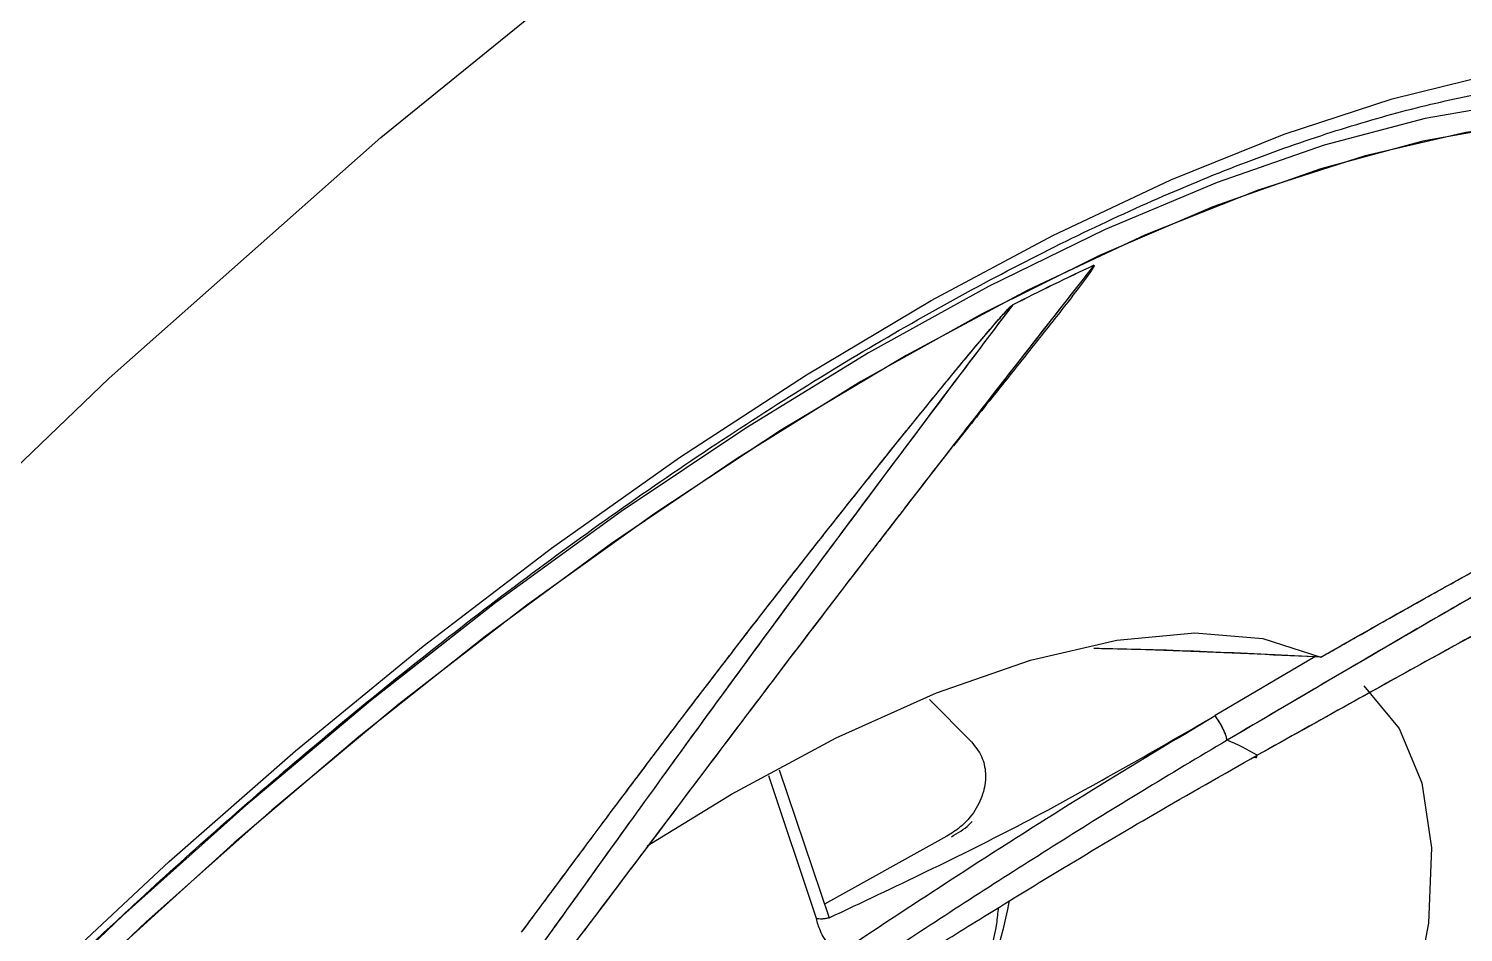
# Model space of a CAD drawing. Header units: inches. Extents: x 2 to 86, y -22 to 129.
# Drawn here: x 17.213 to 18.617, y 70.388 to 71.271 of the extents above; entities that cross this region are included whole.
import ezdxf

# ---------------------------------------------------------------- set-up
doc = ezdxf.new("R2010")
doc.units = ezdxf.units.IN
doc.header["$MEASUREMENT"] = 0
doc.layers.add('1', color=4, linetype='Continuous')
doc.layers.add('BDIM_CYAN', color=4, linetype='Continuous')

# ---------------------------------------------------------------- blocks, each defined once
blk = doc.blocks.new('2020 HS PILLOW')
at = {"layer": '1', "color": 2}
for points, knots in [([(5.8034, -0.0127), (5.5758, -0.0117), (5.1207, -0.0097), (4.4379, -0.0073), (3.7551, -0.0052), (3.0724, -0.0034), (2.3896, -0.0021), (1.7069, -0.001), (1.0241, -0.0003), (0.3414, 0), (-0.3414, 0), (-1.0241, -0.0003), (-1.7069, -0.001), (-2.3896, -0.0021), (-3.0724, -0.0034), (-3.7551, -0.0052), (-4.4379, -0.0073), (-5.1207, -0.0097), (-5.5758, -0.0117), (-5.8034, -0.0127)], [0, 0, 0, 0, 0.058824, 0.117648, 0.176472, 0.235295, 0.294119, 0.352942, 0.411765, 0.470588, 0.529412, 0.588235, 0.647058, 0.705881, 0.764705, 0.823528, 0.882352, 0.941176, 1, 1, 1, 1]), ([(5.8027, -0.0093), (4.0523, -0.005), (0.1838, 0.0045), (-3.6846, -0.0044), (-5.8027, -0.0093)], [0, 0, 0, 0, 0.452479, 1, 1, 1, 1]), ([(-5.1105, -0.9929), (-5.0125, -0.992), (-4.8162, -0.9901), (-4.5213, -0.9874), (-4.2256, -0.9849), (-3.929, -0.9826), (-3.6317, -0.9804), (-3.3335, -0.9784), (-3.0345, -0.9766), (-2.7347, -0.9749), (-2.4341, -0.9734), (-2.1327, -0.9721), (-1.8304, -0.9709), (-1.5274, -0.9699), (-1.2235, -0.9691), (-0.9188, -0.9685), (-0.6132, -0.968), (-0.3069, -0.9677), (0.0908, -0.9676), (0.5785, -0.9679), (1.1551, -0.9689), (1.7288, -0.9705), (2.2996, -0.9727), (2.8674, -0.9755), (3.4323, -0.979), (3.9943, -0.983), (4.5534, -0.9876), (4.9251, -0.9912), (5.1105, -0.9929)], [0, 0, 0, 0, 0.028776, 0.057631, 0.086566, 0.11558, 0.144673, 0.173846, 0.203098, 0.232429, 0.26184, 0.291331, 0.320902, 0.350552, 0.380282, 0.410091, 0.439981, 0.46995, 0.5, 0.556693, 0.613101, 0.669223, 0.725062, 0.780616, 0.835887, 0.890874, 0.945579, 1, 1, 1, 1]), ([(5.1101, -1.4421), (5.0128, -1.4412), (4.8181, -1.4394), (4.5261, -1.4369), (4.2341, -1.4345), (3.9421, -1.4324), (3.6501, -1.4303), (3.3581, -1.4285), (3.0661, -1.4267), (2.7741, -1.4252), (2.4821, -1.4238), (2.1901, -1.4225), (1.8981, -1.4214), (1.606, -1.4205), (1.314, -1.4197), (1.022, -1.4191), (0.73, -1.4186), (0.438, -1.4183), (0.146, -1.4182), (-0.146, -1.4182), (-0.438, -1.4183), (-0.73, -1.4186), (-1.022, -1.4191), (-1.314, -1.4197), (-1.606, -1.4205), (-1.8981, -1.4214), (-2.1901, -1.4225), (-2.4821, -1.4238), (-2.7741, -1.4252), (-3.0661, -1.4267), (-3.3581, -1.4285), (-3.6501, -1.4303), (-3.9421, -1.4324), (-4.2341, -1.4345), (-4.5261, -1.4369), (-4.8181, -1.4394), (-5.0128, -1.4412), (-5.1101, -1.4421)], [0, 0, 0, 0, 0.028576, 0.05715, 0.085725, 0.114298, 0.142871, 0.171443, 0.200015, 0.228587, 0.257158, 0.285728, 0.314298, 0.342868, 0.371438, 0.400008, 0.428577, 0.457146, 0.485715, 0.514285, 0.542854, 0.571423, 0.599992, 0.628562, 0.657132, 0.685702, 0.714272, 0.742842, 0.771413, 0.799985, 0.828557, 0.857129, 0.885702, 0.914275, 0.94285, 0.971424, 1, 1, 1, 1])]:
    blk.add_open_spline(points, degree=3, knots=knots, dxfattribs=at)
blk = doc.blocks.new('2020 RHYTHM')
at = {"layer": 'BDIM_CYAN', "color": 3}
for p, q in [((16.099, 69.6716), (16.0013, 69.6141)), ((16.099, 69.6716), (16.0013, 69.6141)), ((16.1046, 69.6712), (16.099, 69.6716)), ((16.1046, 69.6712), (16.099, 69.6716)), ((15.7217, 69.63), (15.7629, 69.5884)), ((15.6111, 69.4156), (15.5643, 69.5552)), ((15.5745, 69.5612), (15.6235, 69.4164)), ((15.7386, 69.4962), (15.619, 69.4296))]:
    blk.add_line(p, q, dxfattribs=at)
at = {"layer": 'BDIM_CYAN', "color": 3, "flags": 128}
for points in [[(13.5599, 68.3493), (13.7454, 68.6224), (13.9501, 68.8961), (14.1727, 69.1682), (14.4104, 69.436), (14.6589, 69.6947), (14.9188, 69.9443), (15.1846, 70.1795), (15.4515, 70.3959), (15.6961, 70.5764), (15.9375, 70.7375), (16.1722, 70.8767)], [(14.7383, 69.2408), (14.8563, 69.3582), (14.9776, 69.4714), (15.1011, 69.5796), (15.2261, 69.682), (15.3518, 69.7779), (15.4771, 69.8666), (15.6012, 69.9475), (15.7233, 70.0201), (15.8425, 70.0838), (15.9579, 70.1382), (16.0688, 70.1828), (16.1744, 70.2175), (16.2739, 70.2419)], [(16.6515, 70.1274), (16.6405, 70.1378), (16.5899, 70.1737), (16.5299, 70.1994), (16.4611, 70.2147), (16.3839, 70.2197), (16.2989, 70.2142), (16.2067, 70.1983), (16.1079, 70.1721), (16.0032, 70.1357), (15.8935, 70.0895), (15.7795, 70.0338), (15.6619, 69.9689), (15.5418, 69.8954), (15.4199, 69.8138), (15.2971, 69.7246), (15.1743, 69.6285), (15.0524, 69.5263), (14.9323, 69.4185), (14.8148, 69.3061)], [(16.6515, 70.1275), (16.6405, 70.1378), (16.5899, 70.1737), (16.5299, 70.1994), (16.4611, 70.2147), (16.3839, 70.2197), (16.2989, 70.2142), (16.2067, 70.1983), (16.1079, 70.1721), (16.0032, 70.1357), (15.8935, 70.0895), (15.7795, 70.0338), (15.662, 69.9689), (15.5418, 69.8954), (15.4199, 69.8138), (15.2971, 69.7246), (15.1744, 69.6286), (15.0525, 69.5263), (14.9323, 69.4185), (14.8148, 69.3061), (14.7008, 69.1898), (14.591, 69.0705), (14.4864, 68.949), (14.3876, 68.8261)], [(16.7313, 69.9586), (16.7258, 69.9791), (16.7004, 70.0411), (16.6644, 70.0933), (16.6181, 70.1353), (16.5618, 70.1668), (16.4959, 70.1877), (16.4211, 70.1976), (16.3377, 70.1966), (16.2465, 70.1846), (16.1481, 70.1618), (16.0434, 70.1282), (15.933, 70.0843), (15.8179, 70.0302), (15.6989, 69.9665), (15.5769, 69.8935), (15.4528, 69.8119), (15.3277, 69.7223), (15.2024, 69.6254), (15.0779, 69.5218), (14.9551, 69.4124), (14.835, 69.298)], [(16.7442, 69.8465), (16.7433, 69.8746), (16.7336, 69.9487), (16.7133, 70.014), (16.6826, 70.07), (16.6417, 70.1163), (16.591, 70.1525), (16.5307, 70.1784), (16.4614, 70.1938), (16.3836, 70.1985), (16.2977, 70.1926), (16.2046, 70.176), (16.1048, 70.149), (15.9991, 70.1116), (15.8882, 70.0642), (15.7731, 70.0071), (15.6545, 69.9408), (15.5334, 69.8657), (15.4105, 69.7825), (15.2869, 69.6916), (15.1635, 69.5938), (15.0411, 69.4898), (14.9207, 69.3804), (14.8032, 69.2664)], [(15.4454, 69.4869), (15.5279, 69.5374), (15.6305, 69.5925), (15.7284, 69.6364), (15.8204, 69.6684), (15.9051, 69.688), (15.9813, 69.6951), (16.0481, 69.6895), (16.1046, 69.6712)], [(15.4454, 69.4869), (15.5279, 69.5374), (15.6305, 69.5925), (15.7284, 69.6364), (15.8204, 69.6684), (15.9051, 69.688), (15.9813, 69.6951), (16.0481, 69.6895), (16.1046, 69.6712)], [(16.1469, 69.6433), (16.1813, 69.6016), (16.2035, 69.5485), (16.2131, 69.4847), (16.2101, 69.4111), (16.1945, 69.3288), (16.1665, 69.2388), (16.1265, 69.1423), (16.075, 69.0408)], [(16.1469, 69.6433), (16.1813, 69.6016), (16.2035, 69.5485), (16.2131, 69.4847), (16.2101, 69.4111), (16.1945, 69.3288), (16.1665, 69.2388), (16.1265, 69.1423), (16.075, 69.0408)]]:
    blk.add_lwpolyline(points, dxfattribs=at)
at = {"layer": 'BDIM_CYAN', "color": 3}
for centre, radius, start, end in [((16.8812, 67.9042), 2.3709, 114.9089, 117.0568), ((16.8812, 67.9041), 2.3709, 114.9091, 117.0568), ((15.9483, 69.4235), 0.1786, 58.2007, 68.7928), ((15.0993, 69.5772), 0.7155, 337.0553, 348.3927)]:
    blk.add_arc(centre, radius, start, end, dxfattribs=at)
for points, knots in [([(15.8458, 68.221), (15.8877, 68.2638), (15.9468, 68.3241), (16.0312, 68.4158), (16.1022, 68.4955), (16.1842, 68.5919), (16.2674, 68.6946), (16.351, 68.8036), (16.4334, 68.9174), (16.5134, 69.0355), (16.5902, 69.1574), (16.6632, 69.2827), (16.7316, 69.4116), (16.7946, 69.5441), (16.8515, 69.6802), (16.901, 69.8194), (16.9419, 69.9603), (16.9721, 70.1013), (16.9895, 70.2091), (16.9931, 70.2702), (16.9939, 70.284)], [0, 0, 0, 0, 0.068479, 0.096509, 0.142972, 0.191172, 0.242898, 0.296941, 0.352895, 0.410482, 0.469567, 0.530109, 0.592126, 0.655646, 0.720608, 0.786715, 0.853022, 0.918233, 0.981427, 1, 1, 1, 1]), ([(14.7853, 69.2774), (14.824, 69.3155), (14.878, 69.3688), (14.9594, 69.4445), (15.0288, 69.5071), (15.1123, 69.579), (15.2002, 69.6514), (15.2922, 69.7235), (15.3868, 69.7935), (15.4827, 69.8604), (15.579, 69.9234), (15.6747, 69.9816), (15.7691, 70.0346), (15.8615, 70.082), (15.9512, 70.1234), (16.0377, 70.1585), (16.1204, 70.1873), (16.1989, 70.2096), (16.2727, 70.2256), (16.3418, 70.2351), (16.4057, 70.2385), (16.4644, 70.2356), (16.518, 70.2267), (16.5664, 70.2113), (16.6081, 70.1912), (16.6302, 70.1729), (16.6405, 70.1643)], [0, 0, 0, 0, 0.053883, 0.075284, 0.110776, 0.147412, 0.186499, 0.227051, 0.268659, 0.310995, 0.353822, 0.396959, 0.440269, 0.48364, 0.526986, 0.570235, 0.613337, 0.656258, 0.698995, 0.74158, 0.784108, 0.82675, 0.869828, 0.913894, 0.959841, 1, 1, 1, 1]), ([(15.8826, 70.0545), (15.8547, 70.0189), (15.8044, 69.9548), (15.75, 69.885), (15.7189, 69.8449), (15.7057, 69.8278), (15.6935, 69.8121), (15.6826, 69.7978), (15.6727, 69.785), (15.6373, 69.739), (15.5776, 69.6608), (15.4974, 69.5548), (15.423, 69.4558), (15.3783, 69.3969), (15.3561, 69.3677)], [0, 0, 0, 0, 0.143689, 0.258956, 0.284448, 0.307987, 0.329573, 0.349205, 0.366882, 0.382606, 0.540573, 0.696139, 0.849289, 1, 1, 1, 1]), ([(15.8826, 70.0545), (15.8617, 70.0279), (15.8154, 69.9688), (15.7496, 69.8845), (15.685, 69.8011), (15.6285, 69.7275), (15.5705, 69.6514), (15.5128, 69.5751), (15.4566, 69.5006), (15.4043, 69.4311), (15.3727, 69.3896), (15.3561, 69.3677)], [0, 0, 0, 0, 0.107485, 0.238567, 0.342524, 0.450049, 0.545403, 0.666277, 0.784106, 0.886487, 1, 1, 1, 1]), ([(15.8826, 70.0545), (15.8827, 70.0545), (15.8828, 70.0545), (15.8829, 70.0545), (15.883, 70.0545), (15.883, 70.0544), (15.883, 70.0543), (15.8829, 70.0539), (15.8824, 70.0531), (15.8801, 70.0491), (15.8748, 70.042), (15.8665, 70.0309), (15.8563, 70.0176), (15.84, 69.9968), (15.816, 69.9666), (15.7828, 69.9251), (15.7585, 69.8947), (15.7452, 69.8781)], [0, 0, 0, 0, 0.001399, 0.002014, 0.00262, 0.003255, 0.003953, 0.005633, 0.010478, 0.017591, 0.0701, 0.127721, 0.202, 0.292836, 0.478108, 0.714711, 1, 1, 1, 1]), ([(15.8028, 70.0155), (15.755, 69.9523), (15.6597, 69.8258), (15.5241, 69.6427), (15.3988, 69.4691), (15.3282, 69.3708), (15.2929, 69.3217)], [0, 0, 0, 0, 0.250185, 0.500172, 0.750054, 1, 1, 1, 1]), ([(15.8028, 70.0155), (15.784, 69.9907), (15.7477, 69.9426), (15.6892, 69.8648), (15.6326, 69.7891), (15.5764, 69.7132), (15.5201, 69.6366), (15.4611, 69.5555), (15.4009, 69.472), (15.3447, 69.3935), (15.3101, 69.3456), (15.2929, 69.3217)], [0, 0, 0, 0, 0.097964, 0.189913, 0.30984, 0.402141, 0.500118, 0.628525, 0.750026, 0.874995, 1, 1, 1, 1]), ([(15.3224, 69.4022), (15.3376, 69.4227), (15.3674, 69.4629), (15.4124, 69.5232), (15.4541, 69.5786), (15.4928, 69.6295), (15.5404, 69.6915), (15.5963, 69.7635), (15.6524, 69.8344), (15.6957, 69.8884), (15.7278, 69.928), (15.7584, 69.9651), (15.7813, 69.9925), (15.7962, 70.0093), (15.8006, 70.0137), (15.8019, 70.015), (15.8025, 70.0154), (15.8027, 70.0155), (15.8028, 70.0155)], [0, 0, 0, 0, 0.113953, 0.222942, 0.314775, 0.393989, 0.474125, 0.615342, 0.735005, 0.804943, 0.865955, 0.917844, 0.976853, 0.99284, 0.997477, 0.998985, 0.999549, 1, 1, 1, 1]), ([(15.3224, 69.4022), (15.3334, 69.417), (15.3547, 69.4458), (15.3877, 69.4901), (15.4205, 69.534), (15.4539, 69.5783), (15.4887, 69.6241), (15.5221, 69.6677), (15.5537, 69.7086), (15.5831, 69.7465), (15.6133, 69.785), (15.6444, 69.8242), (15.675, 69.8627), (15.704, 69.8987), (15.7297, 69.9302), (15.7572, 69.9637), (15.7795, 69.9903), (15.7957, 70.0087), (15.8004, 70.0136), (15.8019, 70.0149), (15.8024, 70.0154), (15.8027, 70.0155), (15.8028, 70.0155)], [0, 0, 0, 0, 0.082382, 0.160914, 0.235488, 0.309692, 0.385138, 0.461887, 0.521286, 0.581118, 0.641396, 0.702136, 0.764497, 0.820108, 0.868797, 0.91041, 0.974901, 0.992322, 0.997333, 0.99894, 0.999533, 1, 1, 1, 1]), ([(16.7156, 69.9782), (16.6669, 69.9539), (16.5693, 69.9054), (16.3989, 69.8135), (16.2134, 69.7079), (16.0798, 69.6293), (16.0129, 69.59)], [0, 0, 0, 0, 0.250185, 0.500172, 0.750054, 1, 1, 1, 1]), ([(16.7156, 69.9782), (16.7012, 69.9711), (16.6686, 69.9551), (16.6118, 69.9264), (16.5449, 69.8917), (16.4675, 69.8505), (16.3742, 69.7992), (16.2666, 69.7383), (16.1434, 69.6667), (16.0583, 69.6167), (16.0129, 69.59)], [0, 0, 0, 0, 0.076042, 0.171909, 0.282488, 0.393719, 0.52075, 0.682832, 0.830704, 1, 1, 1, 1]), ([(16.1046, 69.6712), (16.1347, 69.6883), (16.1889, 69.7191), (16.2596, 69.7584), (16.3175, 69.79), (16.3693, 69.8176), (16.4155, 69.8417), (16.4565, 69.8627), (16.4924, 69.8807), (16.5273, 69.8978), (16.5666, 69.9166), (16.6069, 69.9352), (16.6447, 69.9519), (16.6726, 69.9636), (16.6924, 69.9715), (16.705, 69.976), (16.712, 69.9782), (16.7147, 69.9785), (16.7154, 69.9785), (16.7156, 69.9783), (16.7156, 69.9782)], [0, 0, 0, 0, 0.129192, 0.232247, 0.31224, 0.390926, 0.471292, 0.530715, 0.589837, 0.648641, 0.707111, 0.793751, 0.863677, 0.916276, 0.953866, 0.980045, 0.99375, 0.997767, 0.999092, 1, 1, 1, 1]), ([(16.1046, 69.6712), (16.1239, 69.6822), (16.1615, 69.7036), (16.2156, 69.734), (16.267, 69.7624), (16.3167, 69.7895), (16.3658, 69.8158), (16.4106, 69.8392), (16.4512, 69.86), (16.4876, 69.8783), (16.5235, 69.8959), (16.559, 69.913), (16.5931, 69.9289), (16.624, 69.9428), (16.65, 69.9541), (16.6765, 69.9652), (16.6971, 69.9734), (16.7109, 69.9779), (16.7144, 69.9785), (16.7153, 69.9785), (16.7156, 69.9784), (16.7156, 69.9783), (16.7156, 69.9782)], [0, 0, 0, 0, 0.0825072, 0.1611518, 0.2358243, 0.3101501, 0.3856643, 0.4624226, 0.5218, 0.5816255, 0.6419144, 0.7026813, 0.7653698, 0.8227136, 0.8705904, 0.9107268, 0.9749845, 0.992345, 0.9973396, 0.9989427, 0.9995344, 1, 1, 1, 1]), ([(16.7276, 69.9309), (16.7013, 69.9191), (16.6539, 69.8978), (16.5967, 69.8705), (16.5626, 69.8538), (16.5477, 69.8465), (16.5339, 69.8397), (16.5213, 69.8334), (16.5098, 69.8276), (16.4679, 69.8066), (16.393, 69.7678), (16.28, 69.7071), (16.1632, 69.6427), (16.0825, 69.5976), (16.0424, 69.5753)], [0, 0, 0, 0, 0.143681, 0.2589465, 0.2844391, 0.307979, 0.3295661, 0.3491999, 0.3668799, 0.3826057, 0.540573, 0.6961391, 0.8492892, 1, 1, 1, 1]), ([(16.7276, 69.9309), (16.7081, 69.9221), (16.6647, 69.9027), (16.5968, 69.8707), (16.5251, 69.8355), (16.4573, 69.8011), (16.3826, 69.7621), (16.3021, 69.719), (16.2164, 69.6721), (16.1302, 69.6242), (16.0727, 69.5921), (16.0424, 69.5753)], [0, 0, 0, 0, 0.107424, 0.238431, 0.34234, 0.449844, 0.54517, 0.666079, 0.783931, 0.886397, 1, 1, 1, 1]), ([(16.099, 69.6716), (16.0558, 69.6735), (15.9883, 69.6766), (15.9161, 69.6792), (15.8873, 69.6796), (15.8826, 69.6797)], [0, 0, 0, 0, 0.597952, 0.934579, 1, 1, 1, 1]), ([(16.099, 69.6716), (16.0284, 69.6751), (15.9562, 69.6786), (15.8846, 69.6797), (15.8829, 69.6798)], [0, 0, 0, 0, 0.976753, 1, 1, 1, 1]), ([(15.499, 69.2908), (15.5252, 69.3087), (15.5792, 69.3456), (15.6671, 69.4044), (15.7681, 69.4704), (15.8814, 69.5424), (15.9611, 69.5901), (16.0013, 69.6141)], [0, 0, 0, 0, 0.15975, 0.329609, 0.529308, 0.76251, 1, 1, 1, 1]), ([(15.6235, 69.4164), (15.6874, 69.4465), (15.8167, 69.5074), (15.9393, 69.5783), (16.0013, 69.6141)], [0, 0, 0, 0, 0.49469, 1, 1, 1, 1]), ([(16.0129, 69.59), (16.0127, 69.5912), (16.0124, 69.5932), (16.0109, 69.5972), (16.0093, 69.6006), (16.0075, 69.6043), (16.0048, 69.609), (16.0027, 69.6121), (16.0013, 69.6141)], [0, 0, 0, 0, 0.241089, 0.371167, 0.503762, 0.635799, 0.764278, 1, 1, 1, 1]), ([(16.0129, 69.59), (16.0127, 69.5912), (16.0125, 69.5931), (16.011, 69.597), (16.0094, 69.6004), (16.0076, 69.6041), (16.0049, 69.6089), (16.0027, 69.6121), (16.0013, 69.6141)], [0, 0, 0, 0, 0.235292, 0.36364, 0.495629, 0.628267, 0.758474, 1, 1, 1, 1]), ([(16.0129, 69.59), (15.9851, 69.5735), (15.9316, 69.5417), (15.8522, 69.4924), (15.7751, 69.4435), (15.6985, 69.3936), (15.6095, 69.3347), (15.5471, 69.2921), (15.5094, 69.2664)], [0, 0, 0, 0, 0.163946, 0.315278, 0.467646, 0.619723, 0.770778, 1, 1, 1, 1]), ([(15.7629, 69.5884), (15.7665, 69.5839), (15.7737, 69.5749), (15.7774, 69.5575), (15.7753, 69.5391), (15.7668, 69.5206), (15.7539, 69.5056), (15.7431, 69.4989), (15.7386, 69.4962)], [0, 0, 0, 0, 0.161416, 0.322613, 0.489718, 0.670379, 0.864807, 1, 1, 1, 1]), ([(15.5404, 69.2686), (15.5532, 69.277), (15.578, 69.2931), (15.6167, 69.318), (15.661, 69.3463), (15.7146, 69.3801), (15.7802, 69.421), (15.8568, 69.4677), (15.946, 69.5208), (16.0089, 69.5563), (16.0424, 69.5753)], [0, 0, 0, 0, 0.077905, 0.150178, 0.233656, 0.344485, 0.470875, 0.625514, 0.799986, 1, 1, 1, 1]), ([(16.0395, 69.5736), (16.0403, 69.5733), (16.042, 69.5726), (16.0423, 69.5744), (16.0424, 69.5753)], [0, 0, 0, 0, 0.51411, 1, 1, 1, 1]), ([(15.7432, 69.4957), (15.7494, 69.4993), (15.7571, 69.5038), (15.7625, 69.5096), (15.7635, 69.5107)], [0, 0, 0, 0, 0.799359, 1, 1, 1, 1]), ([(15.7519, 69.3086), (15.7675, 69.3449), (15.7859, 69.3878), (15.7888, 69.4211), (15.7893, 69.4263)], [0, 0, 0, 0, 0.844359, 1, 1, 1, 1]), ([(15.6235, 69.4164), (15.6224, 69.4161), (15.62, 69.4155), (15.6165, 69.4151), (15.6133, 69.4151), (15.6118, 69.4155), (15.6111, 69.4156)], [0, 0, 0, 0, 0.243718, 0.499518, 0.755577, 1, 1, 1, 1]), ([(15.6231, 69.3902), (15.6216, 69.3921), (15.6186, 69.3961), (15.6151, 69.403), (15.6125, 69.4096), (15.6115, 69.4136), (15.6111, 69.4156)], [0, 0, 0, 0, 0.282347, 0.563256, 0.780507, 1, 1, 1, 1])]:
    blk.add_open_spline(points, degree=3, knots=knots, dxfattribs=at)
at = {"layer": '1', "color": 3, "xscale": -0.9999999999999998, "rotation": 225}
blk.add_blockref('2020 HS PILLOW', (12.9264, 71.146), dxfattribs=at)

msp = doc.modelspace()

# ---------------------------------------------------------------- block references
msp.add_blockref('2020 RHYTHM', (2.3733, 0.9854))

doc.saveas('drawing.dxf')
